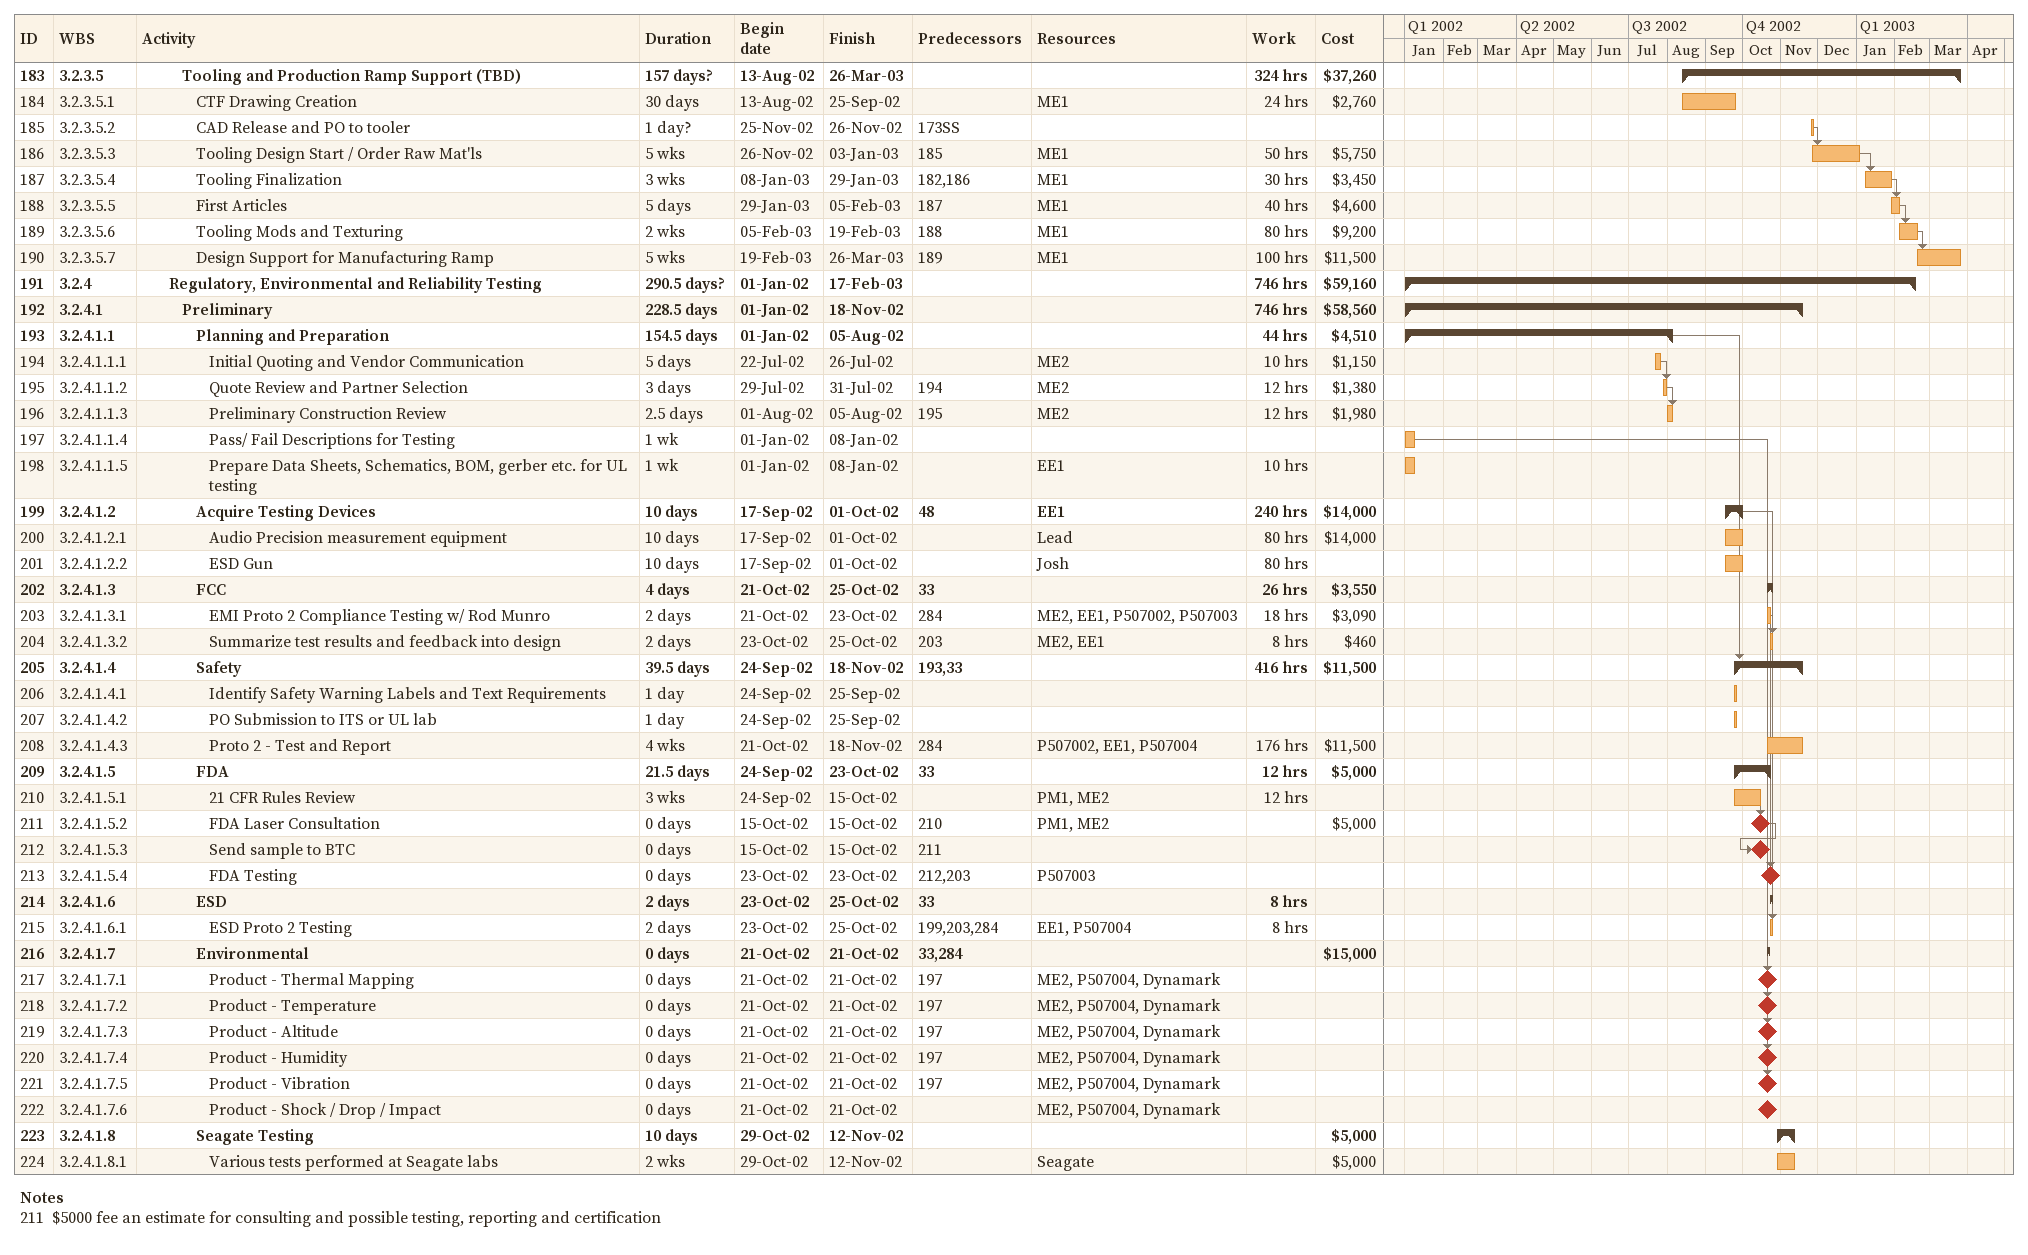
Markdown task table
| ID | WBS | Task | Duration | Start | Finish | Predecessors | Resources | Work (h) | Cost ($) |
|---|---|---|---|---|---|---|---|---|---|
| 183 | 3.2.3.5 | **Tooling and Production Ramp Support (TBD)** | 157d? | 2002-08-13 | 2003-03-26 |  |  | 324 | 37260 |
| 184 | 3.2.3.5.1 | CTF Drawing Creation | 30d | 2002-08-13 | 2002-09-25 |  | ME1 | 24 | 2760 |
| 185 | 3.2.3.5.2 | CAD Release and PO to tooler | 1d? | 2002-11-25 | 2002-11-26 | 173SS |  |  |  |
| 186 | 3.2.3.5.3 | Tooling Design Start / Order Raw Mat'ls | 5w | 2002-11-26 | 2003-01-03 | 185 | ME1 | 50 | 5750 |
| 187 | 3.2.3.5.4 | Tooling Finalization | 3w | 2003-01-08 | 2003-01-29 | 182, 186 | ME1 | 30 | 3450 |
| 188 | 3.2.3.5.5 | First Articles | 5d | 2003-01-29 | 2003-02-05 | 187 | ME1 | 40 | 4600 |
| 189 | 3.2.3.5.6 | Tooling Mods and Texturing | 2w | 2003-02-05 | 2003-02-19 | 188 | ME1 | 80 | 9200 |
| 190 | 3.2.3.5.7 | Design Support for Manufacturing Ramp | 5w | 2003-02-19 | 2003-03-26 | 189 | ME1 | 100 | 11500 |
| 191 | 3.2.4 | **Regulatory, Environmental and Reliability Testing** | 290.5d? | 2002-01-01 | 2003-02-17 |  |  | 746 | 59160 |
| 192 | 3.2.4.1 | **Preliminary** | 228.5d | 2002-01-01 | 2002-11-18 |  |  | 746 | 58560 |
| 193 | 3.2.4.1.1 | **Planning and Preparation** | 154.5d | 2002-01-01 | 2002-08-05 |  |  | 44 | 4510 |
| 194 | 3.2.4.1.1.1 | Initial Quoting and Vendor Communication | 5d | 2002-07-22 | 2002-07-26 |  | ME2 | 10 | 1150 |
| 195 | 3.2.4.1.1.2 | Quote Review and Partner Selection | 3d | 2002-07-29 | 2002-07-31 | 194 | ME2 | 12 | 1380 |
| 196 | 3.2.4.1.1.3 | Preliminary Construction Review | 2.5d | 2002-08-01 | 2002-08-05 | 195 | ME2 | 12 | 1980 |
| 197 | 3.2.4.1.1.4 | Pass/ Fail Descriptions for Testing | 1w | 2002-01-01 | 2002-01-08 |  |  |  |  |
| 198 | 3.2.4.1.1.5 | Prepare Data Sheets, Schematics, BOM, gerber etc. for UL testing | 1w | 2002-01-01 | 2002-01-08 |  | EE1 | 10 |  |
| 199 | 3.2.4.1.2 | **Acquire Testing Devices** | 10d | 2002-09-17 | 2002-10-01 | 48 | EE1 | 240 | 14000 |
| 200 | 3.2.4.1.2.1 | Audio Precision measurement equipment | 10d | 2002-09-17 | 2002-10-01 |  | Lead | 80 | 14000 |
| 201 | 3.2.4.1.2.2 | ESD Gun | 10d | 2002-09-17 | 2002-10-01 |  | Josh | 80 |  |
| 202 | 3.2.4.1.3 | **FCC** | 4d | 2002-10-21 | 2002-10-25 | 33 |  | 26 | 3550 |
| 203 | 3.2.4.1.3.1 | EMI Proto 2 Compliance Testing w/ Rod Munro | 2d | 2002-10-21 | 2002-10-23 | 284 | ME2, EE1, P507002, P507003 | 18 | 3090 |
| 204 | 3.2.4.1.3.2 | Summarize test results and feedback into design | 2d | 2002-10-23 | 2002-10-25 | 203 | ME2, EE1 | 8 | 460 |
| 205 | 3.2.4.1.4 | **Safety** | 39.5d | 2002-09-24 | 2002-11-18 | 193, 33 |  | 416 | 11500 |
| 206 | 3.2.4.1.4.1 | Identify Safety Warning Labels and Text Requirements | 1d | 2002-09-24 | 2002-09-25 |  |  |  |  |
| 207 | 3.2.4.1.4.2 | PO Submission to ITS or UL lab | 1d | 2002-09-24 | 2002-09-25 |  |  |  |  |
| 208 | 3.2.4.1.4.3 | Proto 2 - Test and Report | 4w | 2002-10-21 | 2002-11-18 | 284 | P507002, EE1, P507004 | 176 | 11500 |
| 209 | 3.2.4.1.5 | **FDA** | 21.5d | 2002-09-24 | 2002-10-23 | 33 |  | 12 | 5000 |
| 210 | 3.2.4.1.5.1 | 21 CFR Rules Review | 3w | 2002-09-24 | 2002-10-15 |  | PM1, ME2 | 12 |  |
| 211 | 3.2.4.1.5.2 | FDA Laser Consultation | 0d | 2002-10-15 | 2002-10-15 | 210 | PM1, ME2 |  | 5000 |
| 212 | 3.2.4.1.5.3 | Send sample to BTC | 0d | 2002-10-15 | 2002-10-15 | 211 |  |  |  |
| 213 | 3.2.4.1.5.4 | FDA Testing | 0d | 2002-10-23 | 2002-10-23 | 212, 203 | P507003 |  |  |
| 214 | 3.2.4.1.6 | **ESD** | 2d | 2002-10-23 | 2002-10-25 | 33 |  | 8 |  |
| 215 | 3.2.4.1.6.1 | ESD Proto 2 Testing | 2d | 2002-10-23 | 2002-10-25 | 199, 203, 284 | EE1, P507004 | 8 |  |
| 216 | 3.2.4.1.7 | **Environmental** | 0d | 2002-10-21 | 2002-10-21 | 33, 284 |  |  | 15000 |
| 217 | 3.2.4.1.7.1 | Product - Thermal Mapping | 0d | 2002-10-21 | 2002-10-21 | 197 | ME2, P507004, Dynamark |  |  |
| 218 | 3.2.4.1.7.2 | Product - Temperature | 0d | 2002-10-21 | 2002-10-21 | 197 | ME2, P507004, Dynamark |  |  |
| 219 | 3.2.4.1.7.3 | Product - Altitude | 0d | 2002-10-21 | 2002-10-21 | 197 | ME2, P507004, Dynamark |  |  |
| 220 | 3.2.4.1.7.4 | Product - Humidity | 0d | 2002-10-21 | 2002-10-21 | 197 | ME2, P507004, Dynamark |  |  |
| 221 | 3.2.4.1.7.5 | Product - Vibration | 0d | 2002-10-21 | 2002-10-21 | 197 | ME2, P507004, Dynamark |  |  |
| 222 | 3.2.4.1.7.6 | Product - Shock / Drop / Impact | 0d | 2002-10-21 | 2002-10-21 |  | ME2, P507004, Dynamark |  |  |
| 223 | 3.2.4.1.8 | **Seagate Testing** | 10d | 2002-10-29 | 2002-11-12 |  |  |  | 5000 |
| 224 | 3.2.4.1.8.1 | Various tests performed at Seagate labs | 2w | 2002-10-29 | 2002-11-12 |  | Seagate |  | 5000 |

Notes
- 211: $5000 fee an estimate for consulting and possible testing, reporting and certification
